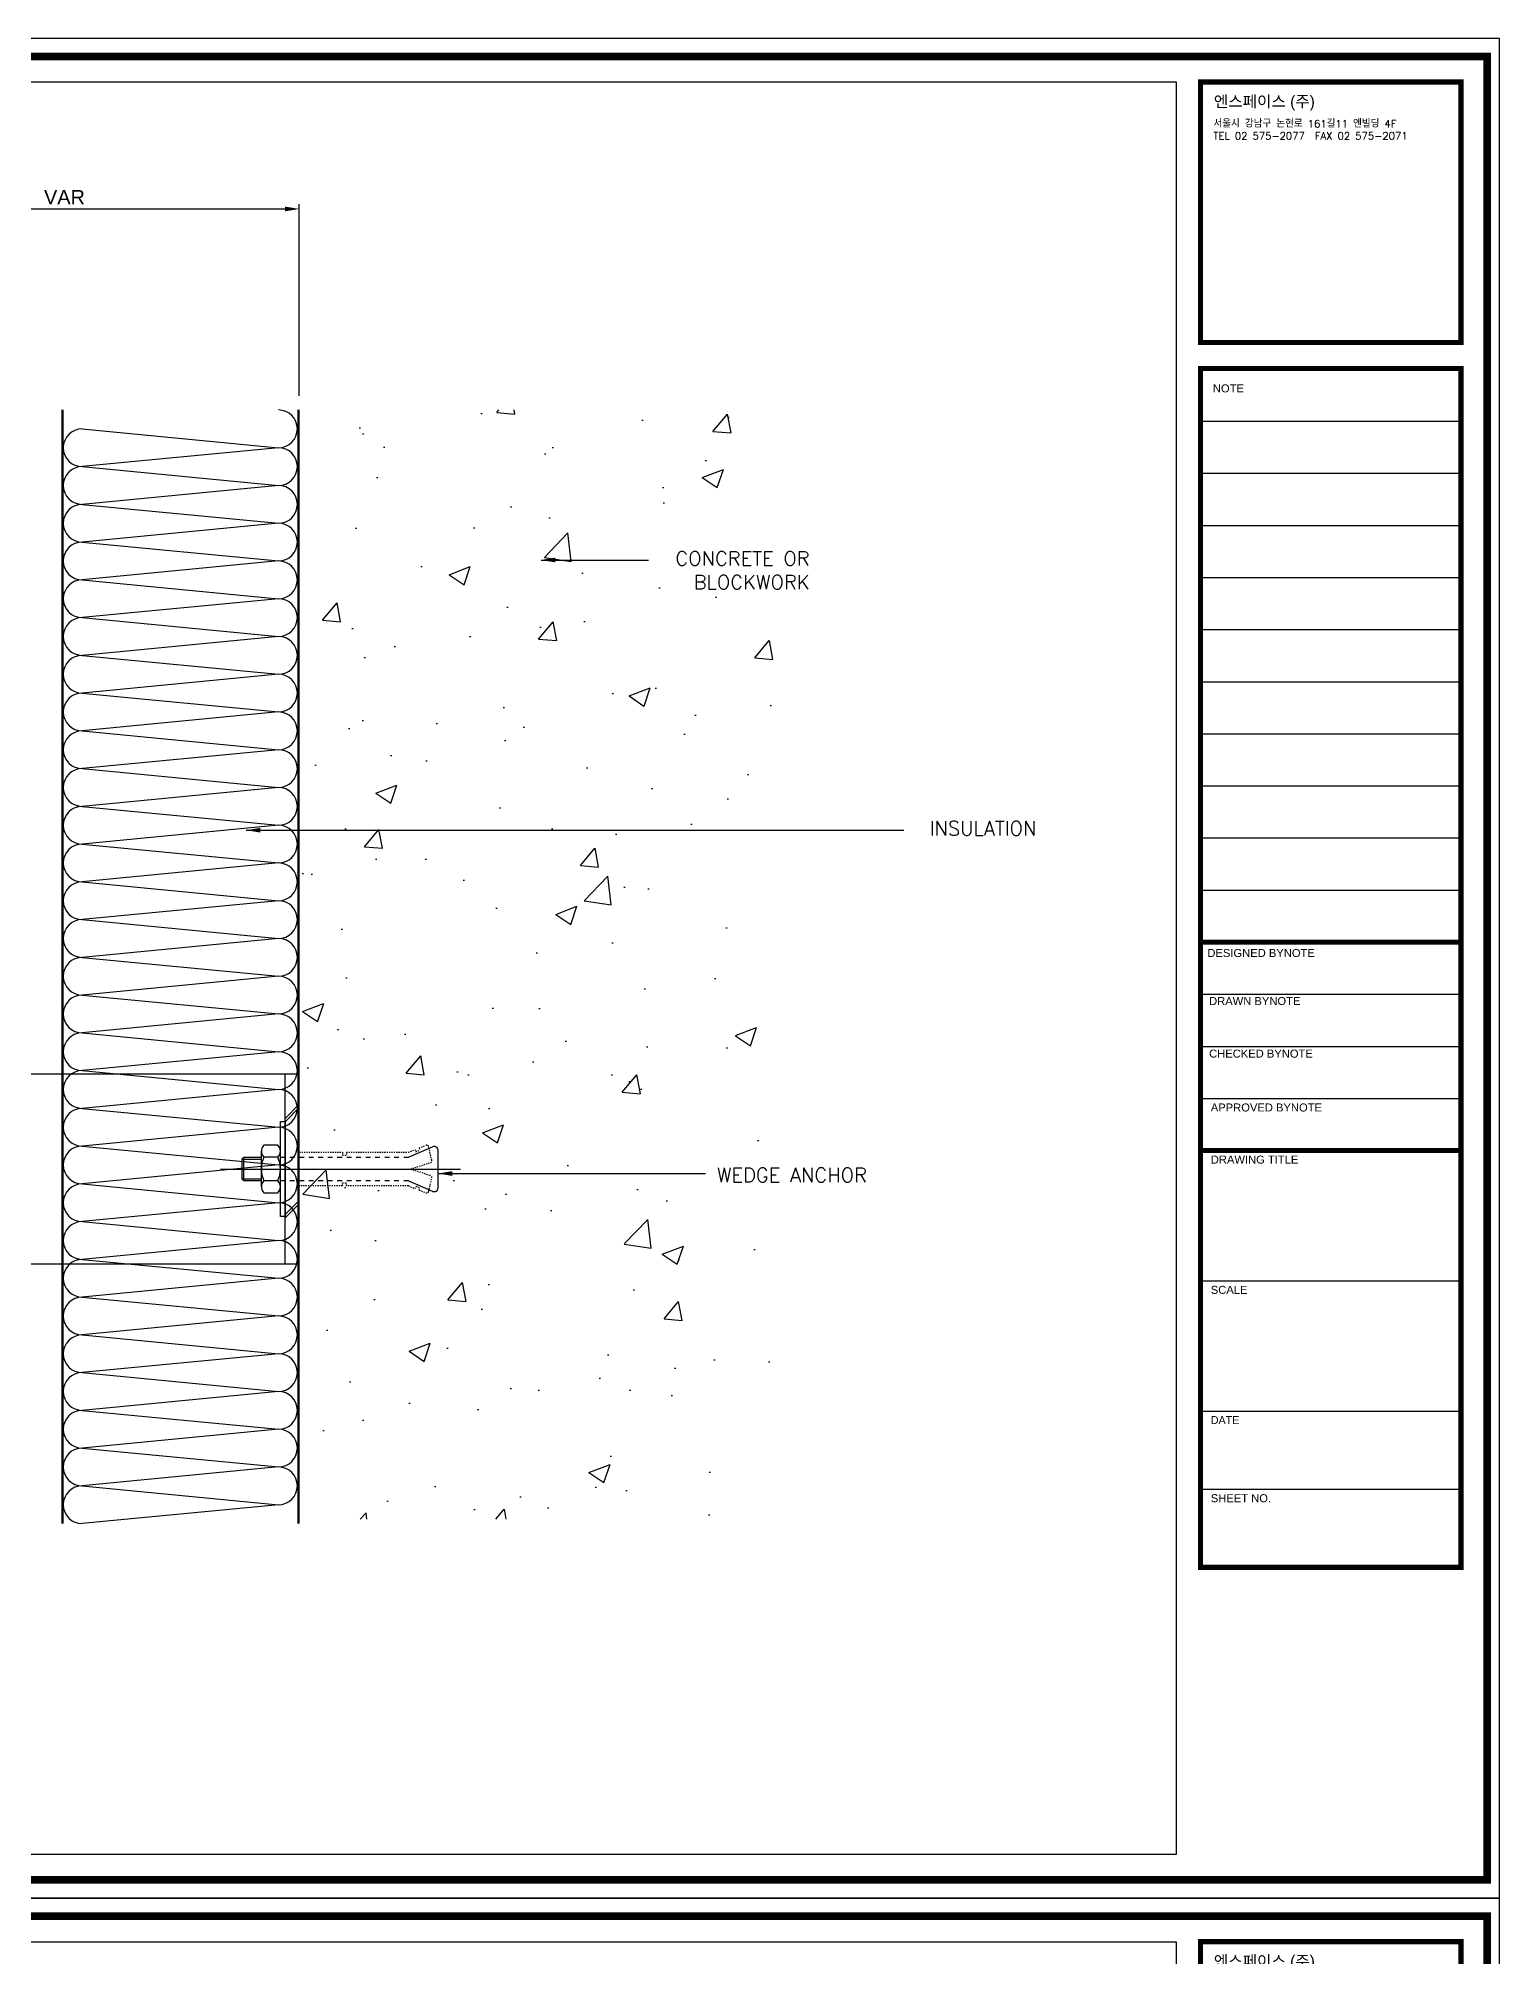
# Model space of a CAD drawing. Header units: millimetres. Extents: x 3549 to 7984, y 668 to 4080.
# Drawn here: x 4042 to 4658, y 2211 to 3020 of the extents above; entities that cross this region are included whole.
import ezdxf

# ---------------------------------------------------------------- set-up
doc = ezdxf.new("R2010")
doc.units = ezdxf.units.MM
for name, pattern in [('A2', [8, 2, -2, 2, -2]), ('C2', [1.125, 0.75, -0.125, 0.125, -0.125]), ('HIDDEN2', [1, 0.5, -0.5])]:
    doc.linetypes.add(name, pattern=pattern)
doc.layers.get('Defpoints').update_dxf_attribs({"color": 211})
for name, color, linetype in [('4', 4, 'Continuous'), ('Dims', 1, 'Continuous'), ('FAST', 60, 'Continuous'), ('HAT', 5, 'Continuous'), ('nt', 34, 'Continuous'), ('Structure', 6, 'Continuous'), ('TE 07', 7, 'Continuous'), ('TEXT', 2, 'Continuous')]:
    doc.layers.add(name, color=color, linetype=linetype)
doc.layers.add('PANEL', color=9, linetype='Continuous', true_color=0x808080)
doc.styles.add('HGTXT', font='romans.shx', dxfattribs={"bigfont": 'whgtxt.shx'})
doc.styles.get("Standard").update_dxf_attribs({"font": 'arial.ttf'})
doc.styles.add('style1', font='simplex.shx')
doc.dimstyles.new('Telling', dxfattribs={"dimscale": 2, "dimtxt": 3, "dimasz": 3, "dimexe": 1, "dimexo": 3, "dimgap": 1, "dimtad": 1, "dimdec": 1, "dimrnd": 1, "dimdsep": 46, "dimtxsty": 'Standard', "dimcen": 3, "dimclrd": 1, "dimclre": 1, "dimclrt": 2, "dimadec": 0, "dimazin": 0, "dimtfac": 1, "dimtdec": 1, "dimtofl": 0, "dimtmove": 0, "dimatfit": 0, "dimfxl": 1, "dimtolj": 1, "dimtzin": 0, "dimlwe": -1, "dimarcsym": 0})

# ---------------------------------------------------------------- blocks, each defined once
blk = doc.blocks.new('set anchor')
at = {"color": 1, "linetype": 'C2'}
blk.add_line((0, -27.17), (0, 74.08), dxfattribs=at)
at = {"color": 2, "linetype": 'HIDDEN2'}
for p, q in [((-8.89, 56.51), (-10.05, 59.42)), ((-3.66, 61.83), (-9.46, 60.55)), ((-8.89, 56.51), (-7.98, 56.85)), ((-7.29, 55.15), (-7.98, 56.85)), ((0, 52.83), (-2.69, 61.27)), ((0, 52.83), (2.69, 61.27)), ((9.46, 60.55), (3.66, 61.83)), ((7.29, 55.15), (7.98, 56.85)), ((8.89, 56.51), (7.98, 56.85)), ((8.89, 56.51), (10.05, 59.42)), ((-8.2, 54.79), (-7.29, 55.15)), ((-7.08, 52), (-8.2, 54.79)), ((-7.08, 25.83), (-7.08, 52)), ((7.08, 52), (8.2, 54.79)), ((7.08, 52), (7.08, 25.83)), ((8.2, 54.79), (7.29, 55.15)), ((-7.08, 25.83), (-5.83, 25.83)), ((-5.83, 24.17), (-5.83, 25.83)), ((7.08, 25.83), (5.83, 25.83)), ((5.83, 24.17), (5.83, 25.83)), ((-7.08, 6), (-7.08, 24.17)), ((-7.08, 24.17), (-5.83, 24.17)), ((7.08, 24.17), (5.83, 24.17)), ((7.08, 24.17), (7.08, 6))]:
    blk.add_line(p, q, dxfattribs=at)
at = {"color": 3}
for p, q in [((-5, 52), (-9.41, 62.17)), ((7.88, 64.5), (-7.88, 64.5)), ((5, 52), (9.41, 62.17))]:
    blk.add_line(p, q, dxfattribs=at)
at = {"color": 3, "linetype": 'A2'}
for p, q in [((-5, -2), (-5, 52)), ((5, 52), (5, -2))]:
    blk.add_line(p, q, dxfattribs=at)
at = {"color": 4}
for p, q in [((-20, 0), (20, 0)), ((-20, -2), (-20, 0)), ((20, 0), (20, -2)), ((20, -2), (-20, -2))]:
    blk.add_line(p, q, dxfattribs=at)
blk.add_line((7.5, -2), (-7.5, -2))
blk.add_line((7.5, -2), (-7.5, -2))
at = {"color": 2}
for p, q in [((-5, -3.01), (-5, -9)), ((5, -3.01), (5, -9)), ((7.5, -10), (-7.5, -10)), ((-5, -17.36), (-5, -10)), ((-4.17, -18.19), (-4.17, -10)), ((4.17, -18.19), (4.17, -9.99)), ((5, -9.99), (5, -17.36)), ((5, -17.36), (-5, -17.36)), ((-4.17, -18.19), (-5, -17.36)), ((-4.17, -18.19), (4.17, -18.19)), ((5, -17.36), (4.17, -18.19))]:
    blk.add_line(p, q, dxfattribs=at)
blk.add_lwpolyline([(5, -3.01, 0.202073), (-5, -3.01, 0.404145), (-10, -3.01), (-10, -8.99, 0.404145), (-5, -8.99, 0.202073), (5, -8.99, 0.404145), (10, -8.99), (10, -3.01, 0.404145)], format="xyb", close=True, dxfattribs=at)
at = {"color": 2, "linetype": 'HIDDEN2'}
for centre, start, end in [((-9.28, 59.73), 102.52881, 201.80141), ((-3.48, 61.02), 17.65012, 102.52881), ((3.48, 61.02), 77.47119, 162.34988), ((9.28, 59.73), 338.19859, 77.47119)]:
    blk.add_arc(centre, 0.833, start, end, dxfattribs=at)
at = {"color": 3}
for centre, start, end in [((-7.88, 62.83), 90, 203.42869), ((7.88, 62.83), 336.57131, 90)]:
    blk.add_arc(centre, 1.67, start, end, dxfattribs=at)
blk = doc.blocks.new('AL-TEMPLATE')
at = {"color": 9}
for p, q in [((2716.82, 1392.97), (2800.02, 1392.97)), ((2716.82, 1376.33), (2800.02, 1376.33)), ((2716.82, 1359.69), (2800.02, 1359.69)), ((2716.82, 1343.05), (2800.02, 1343.05)), ((2716.82, 1326.41), (2800.02, 1326.41)), ((2716.82, 1309.77), (2800.02, 1309.77)), ((2716.82, 1293.13), (2800.02, 1293.13)), ((2716.82, 1276.49), (2800.02, 1276.49)), ((2716.82, 1259.85), (2800.02, 1259.85)), ((2716.82, 1243.21), (2800.02, 1243.21)), ((2716.82, 1209.93), (2800.02, 1209.93)), ((2716.82, 1193.29), (2800.02, 1193.29)), ((2716.82, 1176.65), (2800.02, 1176.65)), ((2716.82, 1118.41), (2800.02, 1118.41)), ((2716.82, 1076.81), (2800.02, 1076.81)), ((2716.82, 1051.85), (2800.02, 1051.85))]:
    blk.add_line(p, q, dxfattribs=at)
for points, const_width in [([(1976.34, 1509.45), (2808.34, 1509.45), (2808.34, 927.05), (1976.34, 927.05)], 2.5), ([(2716.82, 1501.32), (2800.02, 1501.32), (2800.02, 1418.12), (2716.82, 1418.12)], 1.66), ([(2716.82, 1409.8), (2800.02, 1409.8), (2800.02, 1026.89), (2716.82, 1026.89)], 1.66)]:
    blk.add_lwpolyline(points, close=True, dxfattribs=dict(at, const_width=const_width))
at = {"color": 9, "const_width": 1.66}
for points in [[(2716.82, 1226.57), (2800.02, 1226.57)], [(2716.82, 1160.01), (2800.02, 1160.01)]]:
    blk.add_lwpolyline(points, dxfattribs=at)
at = {"layer": 'nt', "color": 254, "linetype": 'Continuous', "ltscale": 2}
blk.add_lwpolyline([(1972.34, 1515.25), (1972.34, 921.25), (2812.34, 921.25), (2812.34, 1515.25)], close=True, dxfattribs=at)
at = {"layer": 'TE 07'}
blk.add_lwpolyline([(1984.07, 1501.32), (2709.08, 1501.32), (2709.08, 935.18), (1984.07, 935.18)], close=True, dxfattribs=at)
at = {"color": 150, "insert": (2721.06, 1496.93), "char_height": 3.6698, "attachment_point": 1, "style": 'HGTXT'}
blk.add_mtext('{\\fExpo M|b0|i0|c129|p18;엔스페이스 (주)}', dxfattribs=at)
at = {"color": 7, "insert": (2720.94, 1489.17), "char_height": 2.3487, "attachment_point": 1, "style": 'HGTXT'}
blk.add_mtext('서울시 강남구 논현로 161길11 엔빌딩 4F\\PTEL 02 575-2077  FAX 02 575-2071', dxfattribs=at)
at = {"color": 9, "attachment_point": 1}
for s, insert, char_height, width in [('NOTE', (2720.76, 1404.73), 2.556, 438.9676), ('DESIGNED BYNOTE', (2719.01, 1224.39), 2.5559, 438.9676), ('DRAWN BYNOTE', (2719.56, 1209.04), 2.5559, 438.9676), ('CHECKED BYNOTE', (2719.56, 1192.25), 2.5559, 438.9676), ('APPROVED BYNOTE', (2720.1, 1175.04), 2.5559, 438.9676), ('DRAWING TITLE', (2720.1, 1158.4), 2.5559, 438.9675), ('SCALE', (2720.1, 1116.8), 2.556, 438.9675), ('{\\fﾱﾼﾸﾲ|b0|i0|c129|p49;DATE}', (2720.1, 1075.2), 2.5559, 438.9675), ('SHEET NO.', (2720.1, 1050.24), 2.556, 438.9675)]:
    blk.add_mtext(s, dxfattribs=dict(at, insert=insert, char_height=char_height, width=width))
blk = doc.blocks.new('*D26')
at = {"layer": 'Defpoints', "color": 0, "transparency": 16777216}
for p in [(4151.87, 2947.94), (3953.87, 2863.19), (4151.87, 2863.19)]:
    blk.add_point(p, dxfattribs=at)
at = {"layer": 'Dims', "color": 1, "transparency": 16777216}
for p, q in [((3953.87, 2869.19), (3953.87, 2949.94)), ((4151.87, 2869.19), (4151.87, 2949.94))]:
    blk.add_line(p, q, dxfattribs=at)
at = {"layer": 'Dims', "color": 1, "lineweight": -2, "transparency": 16777216}
blk.add_line((3959.87, 2947.94), (4145.87, 2947.94), dxfattribs=at)
at = {"layer": 'Dims', "color": 1, "transparency": 16777216}
for points in [[(3959.87, 2948.94), (3959.87, 2946.94), (3953.87, 2947.94)], [(4145.87, 2948.94), (4145.87, 2946.94), (4151.87, 2947.94)]]:
    blk.add_solid(points, dxfattribs=at)
at = {"layer": 'Dims', "color": 2, "transparency": 16777216, "insert": (4052.87, 2952.94), "char_height": 6, "attachment_point": 5}
blk.add_mtext('\\A1;VAR', dxfattribs=at)
blk = doc.blocks.new('sandwitch-p')
at = {"layer": 'PANEL'}
for p, q in [((-402.14, 2613.74), (-394.18, 2696.5)), ((-394.18, 2696.5), (-386.22, 2613.74)), ((-386.22, 2613.74), (-378.27, 2696.5)), ((-378.27, 2696.5), (-370.31, 2613.74)), ((-370.31, 2613.74), (-362.35, 2696.5)), ((-362.35, 2696.5), (-354.39, 2613.74)), ((-354.39, 2613.74), (-346.43, 2696.5)), ((-346.43, 2696.5), (-338.48, 2613.74)), ((-338.48, 2613.74), (-330.52, 2696.5)), ((-330.52, 2696.5), (-322.56, 2613.74))]:
    blk.add_line(p, q, dxfattribs=at)
for points in [[(-322.56, 2705.28), (-410.1, 2705.28)], [(-322.56, 2704.78), (-410.1, 2704.78)], [(-322.56, 2605.78), (-410.1, 2605.78)], [(-322.56, 2605.28), (-410.1, 2605.28)]]:
    blk.add_lwpolyline(points, dxfattribs=at)
for centre, start, end in [((-402.14, 2696.5), 0, 180), ((-386.22, 2696.5), 0, 180), ((-370.31, 2696.5), 0, 180), ((-354.39, 2696.5), 0, 180), ((-338.48, 2696.5), 0, 180), ((-394.18, 2613.74), 180, 0), ((-378.27, 2613.74), 180, 0), ((-362.35, 2613.74), 180, 0), ((-346.43, 2613.74), 180, 0), ((-330.52, 2613.74), 180, 0)]:
    blk.add_arc(centre, 7.96, start, end, dxfattribs=at)

msp = doc.modelspace()

# ---------------------------------------------------------------- hatches: boundary and pattern name
at = {"layer": 'Structure'}
h = msp.add_hatch(dxfattribs=at)
h.set_pattern_fill('AR-CONC', color=256, scale=0.5, style=0)
h.set_pattern_definition([(50, (6261.28, -11037.26), (91.09233, -7.96954), [9.525, -104.775]), (355, (6261.28, -11037.26), (-17.6217, 95.5284), [7.62, -83.8203]), (100.45144, (6268.87, -11037.93), (73.4706, 87.5589), [8.095, -89.0451]), (46.1842, (6261.28, -11011.86), (135.5395, -21.0212), [14.2875, -157.1625]), (96.6356, (6272.57, -11013.61), (118.7021, 123.7131), [12.1425, -133.5678]), (351.1842, (6261.28, -11011.86), (118.702, 123.713), [11.43, -125.7299]), (21, (6273.98, -11018.21), (75.8072, -51.1326), [9.525, -104.775]), (326, (6273.98, -11018.21), (30.901, 92.094), [7.62, -83.82]), (71.45144, (6280.3, -11022.47), (106.7082, 40.9614), [8.095, -89.04497]), (37.5, (6261.28, -11037.262), (1.5443, 42.27752), [0, -82.804, 0, -85.09, 0, -84.1375]), (7.5, (6261.28, -11037.26), (33.40983, 50.09029), [0, -48.514, 0, -80.899, 0, -32.0675]), (327.5, (6232.958, -11037.262), (67.7953, -2.86437), [0, -31.75, 0, -99.06, 0, -131.445]), (317.5, (6220.26, -11037.26), (74.0646, 12.71325), [0, -41.275, 0, -65.786, 0, -93.345])])
h.paths.add_polyline_path([(4151.87, 2863.19), (4351.87, 2863.19), (4351.87, 2395.56), (4151.87, 2395.56)])

# ---------------------------------------------------------------- linework, layer by layer
at = {"color": 2}
for p, q in [((4145.87, 2503.17), (4145.87, 2583.17)), ((4151.87, 2570.49), (4145.87, 2564.49)), ((4151.87, 2569.07), (4145.87, 2563.07)), ((4151.87, 2529.93), (4145.87, 2523.93)), ((4151.87, 2528.52), (4145.87, 2522.52))]:
    msp.add_line(p, q, dxfattribs=at)
at = {"layer": 'FAST', "color": 61}
msp.add_lwpolyline([(4151.87, 2583.17), (4001.87, 2583.16), (4001.87, 2503.16), (4151.87, 2503.17)], close=True, dxfattribs=at)
at = {"layer": 'Structure'}
msp.add_line((4151.87, 2395.56), (4151.87, 2863.19), dxfattribs=at)

# ---------------------------------------------------------------- block references
at = {"rotation": 270}
for p in [(1446.59, 2453.09), (1446.59, 2373.51), (1446.59, 2293.93), (1446.59, 2214.35), (1446.59, 2134.77), (1446.59, 2071.11)]:
    msp.add_blockref('sandwitch-p', p, dxfattribs=at)
at = {"layer": '4', "xscale": 1.32, "yscale": 1.32, "zscale": 1.32}
for p in [(945.56, 1019.74), (945.56, 235.66)]:
    msp.add_blockref('AL-TEMPLATE', p, dxfattribs=at)
at = {"layer": 'HAT', "rotation": 270}
msp.add_blockref('set anchor', (4145.87, 2543.17), dxfattribs=at)

# ---------------------------------------------------------------- texts
at = {"layer": 'TEXT', "color": 2, "char_height": 6, "style": 'style1'}
for s, insert, width, attachment_point in [('CONCRETE OR \\PBLOCKWORK', (4366.97, 2803.58), 147.6327, 3), ('WEDGE ANCHOR', (4327.87, 2543.63), 77.3177, 1)]:
    msp.add_mtext(s, dxfattribs=dict(at, insert=insert, width=width, attachment_point=attachment_point))
at = {"layer": 'TEXT', "insert": (4462.57, 2689.81), "char_height": 6, "width": 63.0132, "attachment_point": 3, "style": 'style1'}
msp.add_mtext('INSULATION', dxfattribs=at)

# ---------------------------------------------------------------- dimensions: what is measured, and where the dimension line sits
at = {"layer": 'Dims'}
dim = msp.add_linear_dim(base=(4151.87, 2947.94), p1=(3953.87, 2863.19), p2=(4151.87, 2863.19), text='VAR', dimstyle='Telling', dxfattribs=at)
dim.commit()
dim.dimension.update_dxf_attribs({"geometry": '*D26', "text_midpoint": (4052.87, 2952.94)})

# ---------------------------------------------------------------- leaders
for points in [[(4253.75, 2799.93), (4299.07, 2799.93)], [(4129.5, 2686.01), (4406.74, 2686.01)], [(4210.37, 2541.26), (4323.1, 2541.26)]]:
    msp.add_leader(points, dimstyle='Telling', override={"dimgap": 1, "dimtad": 0}, dxfattribs=at)

doc.saveas('drawing.dxf')
